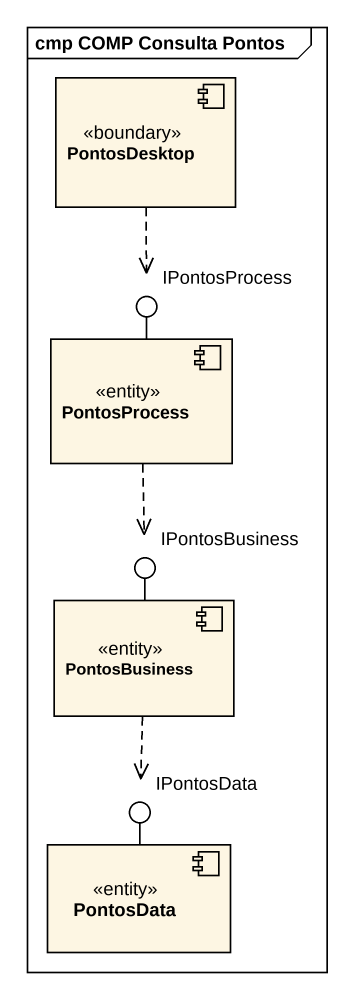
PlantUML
@startuml
mainframe cmp COMP Consulta Pontos
component PontosDesktop <<boundary>>
() IPontosProcess
component PontosProcess <<entity>>
() IPontosBusiness
component PontosBusiness <<entity>>
() IPontosData
component PontosData <<entity>>
PontosProcess -up- IPontosProcess
PontosBusiness -up- IPontosBusiness
PontosData -up- IPontosData
PontosDesktop ..> IPontosProcess
PontosProcess ..> IPontosBusiness
PontosBusiness ..> IPontosData
@enduml
